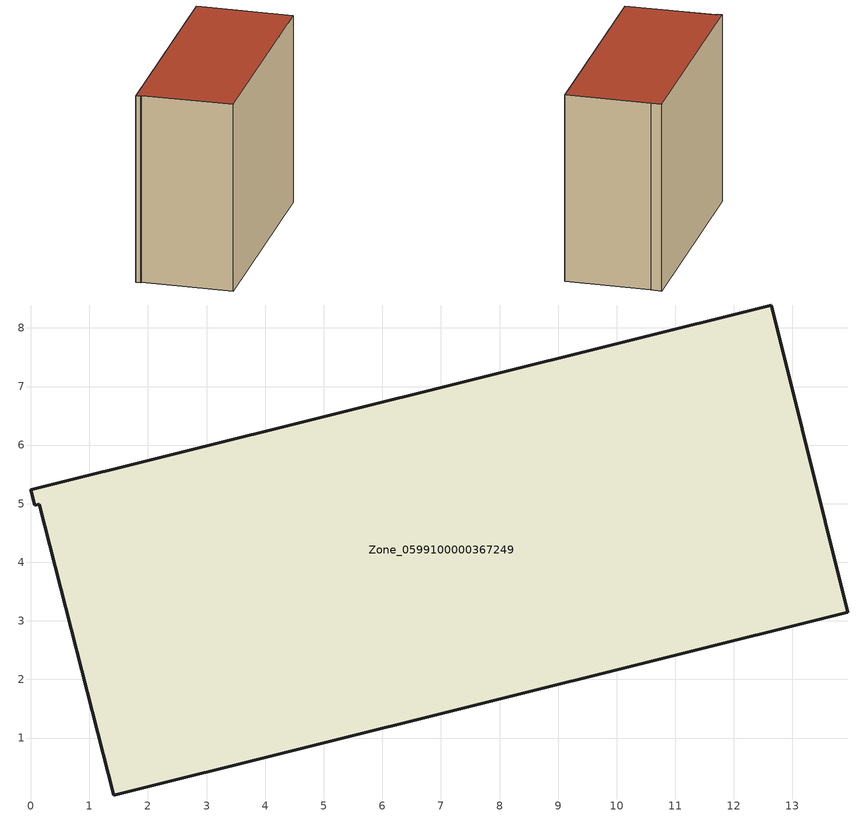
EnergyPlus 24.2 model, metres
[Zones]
Zone_0599100000367249
 floor ground (C_G): 12.64,8.39 12.78,7.82 13.94,3.15 1.42,0.03 0.14,4.99 0.07,4.97 0,5.24 z0
 wall outside (C_F): 12.78,7.82 12.64,8.39 0,5.24 0.07,4.97 0.14,4.99 1.42,0.03 13.94,3.15 12.78,7.82 z0:10.93
 roof outside (C_R): 13.94,3.15 12.78,7.82 12.64,8.39 0,5.24 0.07,4.97 0.14,4.99 1.42,0.03 z10.93
[BUILDING]
Pand.0599100000367249: North Axis=0; Terrain=City; Loads Convergence Tolerance Value=0.04; Temperature Convergence Tolerance Value=0.4; Solar Distribution=FullExterior; Maximum Number of Warmup Days=25; Minimum Number of Warmup Days=1
[Site:Location]
Rotterdam.The.Hague.AP_ZH_NLD Design_Conditions: Latitude=51.96; Longitude=4.45; Time Zone=1; Elevation=-4.5
[SITE:GROUNDTEMPERATURE:BUILDINGSURFACE]
18, 18, 18, 18, 18, 18, 18, 18, 18, 18, 18, 18
[MATERIAL] Thermal Absorptance=0.9; Solar Absorptance=0.7; Visible Absorptance=0.7
Name | Roughness | Thickness | Conductivity | Density | Specific Heat
G.TI.1992-2005 | MediumSmooth | 0.15 | 0.06 | 540 | 1210
F.TI.1992-2005 | Rough | 0.3 | 0.12 | 1920 | 840
R.TI.1992-2005 | MediumRough | 0.2 | 0.08 | 1500 | 1000
[CONSTRUCTION]
C_G: G.TI.1992-2005
C_F: F.TI.1992-2005
C_R: R.TI.1992-2005
[ZONE]
Zone_0599100000367249: Type=1; Multiplier=1; Ceiling Height=Autocalculate; Volume=Autocalculate; Floor Area=autocalculate; Part of Total Floor Area=Yes
[ZONEINFILTRATION:DESIGNFLOWRATE]
Infil_Zone_0599100000367249: Zone or ZoneList or Space or SpaceList=Zone_0599100000367249; Schedule=AlwaysOn; Design Flow Rate Calculation Method=Flow/Area; Flow Rate per Floor Area=0.0015; Constant Term Coefficient=1; Temperature Term Coefficient=0; Velocity Term Coefficient=0; Velocity Squared Term Coefficient=0
[HVACTEMPLATE:ZONE:IDEALLOADSAIRSYSTEM]
Zone_0599100000367249: Maximum Heating Supply Air Temperature=50; Minimum Cooling Supply Air Temperature=13; Maximum Heating Supply Air Humidity Ratio=0.0156; Minimum Cooling Supply Air Humidity Ratio=0.0077; Heating Limit=NoLimit; Cooling Limit=NoLimit; Dehumidification Control Type=ConstantSensibleHeatRatio; Cooling Sensible Heat Ratio=0.7; Dehumidification Setpoint=60; Humidification Control Type=None; Humidification Setpoint=30; Outdoor Air Method=None; Outdoor Air Flow Rate per Person=0.00944; Outdoor Air Flow Rate per Zone Floor Area=0; Outdoor Air Flow Rate per Zone=0; Demand Controlled Ventilation Type=None; Outdoor Air Economizer Type=NoEconomizer; Heat Recovery Type=None; Sensible Heat Recovery Effectiveness=0.7; Latent Heat Recovery Effectiveness=0.65
[ZONECONTROL:THERMOSTAT]
ThermostatControl_Zone_0599100000367249: Zone or ZoneList=Zone_0599100000367249; Control Type Schedule=DualSetpointControlType; Control 1=Thermostat_Zone_0599100000367249; Temperature Difference Between Cutout And Setpoint=0
[THERMOSTATSETPOINT:DUALSETPOINT]
Thermostat_Zone_0599100000367249: Heating Setpoint Temperature Schedule=HeatingSetpoint_Zone_0599100000367249; Cooling Setpoint Temperature Schedule=CoolingSetpoint_Zone_0599100000367249
[SCHEDULE:COMPACT]
HeatingSetpoint_Zone_0599100000367249: Through: 12/31, For: AllDays, Until: 24:00, 21
CoolingSetpoint_Zone_0599100000367249: Through: 12/31, For: AllDays, Until: 24:00, 24
DualSetpointControlType: Through: 12/31, For: AllDays, Until: 24:00, 4
AlwaysOn: Through: 12/31, For: AllDays, Until: 24:00, 1
